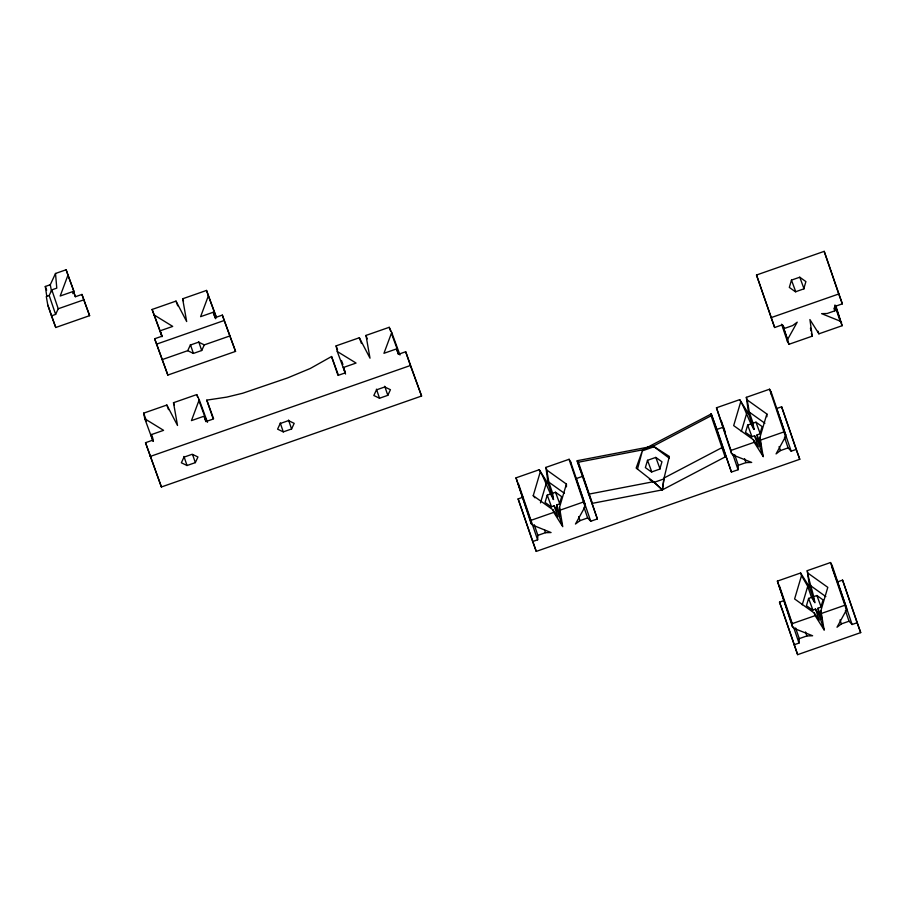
<?xml version="1.0" encoding="UTF-8"?>
<svg xmlns="http://www.w3.org/2000/svg" width="906" height="906" viewBox="0 0 906 906"><rect width="100%" height="100%" fill="white"/><g stroke="black" fill="none" stroke-linecap="round" stroke-linejoin="round"><path stroke-width="1.36" d="M570.565 464.042L570.678 462.015L569.104 459.285L545.876 467.405L548.232 484.008L553.498 499.489C547.87 490.021 544.993 479.183 539.24 469.727L516.012 477.847L531.097 523.577L532.501 525.072L551.063 532.558L545.491 532.694L537.858 535.367L537.62 539.806L532.649 541.55L518.119 498.9L523.102 497.156M583.294 477.609L597.36 518.923L590.723 521.244L587.643 517.96L580.01 520.633L575.446 524.042L585.083 506.692L585.197 504.665L570.678 462.015M771.017 393.974L771.119 391.936L769.556 389.218L746.329 397.338L748.684 413.94L753.951 429.421C748.311 419.954 745.445 409.116 739.692 399.659L716.465 407.779L731.55 453.498L732.954 455.005L751.697 462.434L745.944 462.626L738.311 465.299L738.073 469.738L731.436 472.06L711.244 413.963L642.66 449.84L577.586 462.366L597.36 518.923M835.672 305.299L842.127 325.707L818.899 333.827L809.907 319.546L812.263 336.149L789.035 344.269L787.473 341.539L787.574 339.512L782.58 324.858M532.649 541.55L536.261 551.392L799.76 459.285L796.148 449.433L791.165 451.177L788.095 447.892L780.462 450.565L776.068 453.906L785.536 436.624L785.638 434.597L771.119 391.936M784.483 600.418L779.511 602.15L797.642 654.653L860.7 632.615L857.087 622.762L852.104 624.506L849.024 621.222L841.391 623.894L837.008 627.235L846.464 609.953L846.578 607.926L830.496 562.547L807.257 570.667L809.613 587.269L814.494 601.584M794.03 644.8L799.001 643.067L799.251 638.628L795.615 627.96M841.561 322.627L840.156 321.132L821.595 313.646L827.167 313.51L834.8 310.837L835.038 306.398L842.342 303.85L824.2 251.347L756.499 275.016L774.641 327.508L781.946 324.96L785.015 328.244L792.648 325.571L797.223 322.162L787.574 339.512M577.586 462.366L577.167 460.826L577.824 460.599L653.237 446.148L669.353 456.443L664.087 477.994L662.343 489.886L591.686 503.476M534.936 497.813L533.226 495.695L540.135 472.354M540.474 502.887L546.352 483.034M550.135 494.132L547.224 495.152L545.072 502.445L551.21 506.839L554.11 505.82L557.484 511.188L562.343 525.457M553.498 499.489L552.615 493.26L555.525 492.252L561.663 496.647L559.5 503.94L556.601 504.959L560.384 516.058L559.5 507.428L566.409 484.087L546.771 470.033L545.876 467.405M637.462 469.172L642.66 449.84L636.159 468.04L653.509 481.698L662.343 489.886L725.763 456.613M647.518 460.305L645.366 467.598L651.505 472.003L659.795 469.093L661.958 461.8L655.819 457.405L647.518 460.305L651.776 471.89M740.587 402.275L733.679 425.616L753.316 439.682L758.345 446.862L754.562 435.752L751.652 436.771L745.513 432.377L747.677 425.084L750.576 424.065M741.312 431.516L746.804 412.966M791.47 280.113L789.319 287.406L795.457 291.8L803.747 288.901L805.91 281.607L799.772 277.213L791.47 280.113L795.774 291.811M753.951 429.421L753.067 423.193L755.978 422.185L762.116 426.579L759.953 433.872L757.054 434.88L760.825 445.99L759.953 437.36L766.861 414.019L747.223 399.954L746.329 397.338M799.251 638.628L806.884 635.955L812.625 635.763L793.883 628.334L792.478 626.827L777.393 581.108L800.621 572.988L801.516 575.604L794.607 598.945L814.256 613.011L819.273 620.191L815.491 609.081L812.591 610.1L806.453 605.706L808.616 598.413L811.516 597.394L814.89 602.75C813.124 591.89 808.945 581.573 807.257 570.667M802.24 604.846L807.733 586.295L801.516 575.604M814.007 596.522L816.906 595.514L823.044 599.908L820.893 607.201L817.982 608.209L821.765 619.319L820.893 610.689L827.801 587.348L808.152 573.283M51.563 291.63L50.283 284.733L55.504 273.476L66.127 269.762L67.961 275.164L60.204 296.002L73.477 291.358L75.413 296.636M72.808 293.601L73.782 290.996L66.127 269.762M161.981 336.738L152.106 309.456L176.002 301.098L186.67 321.539L182.638 298.787L206.534 290.43L208.369 295.832L200.611 316.67L213.216 312.253L215.583 318.697M153.08 441.335L144.801 418.787L143.624 413.159L166.851 405.039L177.519 425.469L173.488 402.717L196.727 394.597L199.218 399.761L191.46 420.599L204.077 416.194L206.024 421.494M345.56 374.053L337.281 351.505L336.103 345.865L359.342 337.745L370.01 358.187L365.979 335.424L389.206 327.304L391.709 332.479L383.951 353.306L396.556 348.901L398.504 354.212M49.184 295.503L46.285 296.511L47.803 305.05L51.472 315.843L55.617 314.393L49.184 295.503L51.801 289.875L56.784 288.131L55.504 273.476M55.617 314.393L58.233 308.765L51.801 289.875M162.174 359.614L187.723 350.679L190.339 345.05L198.629 342.151L204.314 344.88L229.875 335.945M187.723 350.679L193.408 353.419L201.698 350.509L204.314 344.88M195.334 462.626L197.95 456.986L192.265 454.257L183.963 457.156L181.359 462.796L187.032 465.525L195.334 462.626L192.684 454.835M291.573 428.98L294.19 423.351L288.504 420.622L280.203 423.521L277.598 429.15L283.284 431.879L291.573 428.98L288.527 420.033M387.813 395.333L390.429 389.705L384.744 386.975L376.454 389.874L373.838 395.503L379.523 398.232L387.813 395.333L384.722 386.25M338.38 375.095L331.562 356.522L310.271 368.482L287.598 377.927L242.695 393.238L226.828 397.1L206.783 400.135L213.216 419.036L205.911 421.584L204.077 416.194M46.784 296.239L45.3 286.477L50.283 284.733M51.472 315.843L55.753 327.496L89.603 315.662L81.948 294.439L75.311 296.76L73.477 291.358M58.233 308.765L83.794 299.829L89.603 315.662M213.216 312.253L215.062 317.655L222.355 315.107L235.549 351.392L167.848 375.061L154.654 338.765L161.959 336.217L160.124 330.815L172.729 326.409L153.941 314.858M156.5 344.167L224.201 320.498L235.549 351.392M396.556 348.901L398.391 354.303L405.695 351.755L421.584 396.024L161.404 486.975L145.515 442.706L152.808 440.146L150.974 434.755L163.59 430.339L144.801 418.787M331.562 356.522L337.995 375.412L345.299 372.864L343.453 367.462L356.069 363.057L337.281 351.505M150.192 456.465L410.384 365.514L421.584 396.024M771.017 317.666L838.73 293.997L842.342 303.85M711.663 415.492L653.237 446.148L669.138 458.108M711.244 413.963L716.918 429.41L723.554 427.088M776.646 408.527L781.629 406.783L799.76 459.285M588.424 494.212L653.509 481.698L662.343 489.886L664.087 477.994L722.501 447.349M531.097 523.577L530.531 520.497L553.759 512.377L562.751 526.669L559.5 507.428M560.395 510.055L583.634 501.935L585.197 504.665M731.55 453.498L730.983 450.429L754.211 442.309L763.203 456.59L759.953 437.36M760.847 439.988L784.075 431.868L785.638 434.597M664.37 478.776L653.792 482.479L649.342 479.297M837.586 581.856L842.569 580.112L860.7 632.615M792.478 626.827L791.912 623.758L815.14 615.638L824.132 629.919L820.893 610.689M821.787 613.317L845.015 605.197M747.223 399.954L749.285 412.094L764.902 423.272M810.224 585.423L825.842 596.601M546.771 470.033L548.843 482.162L564.461 493.34M533.226 495.695L552.864 509.75L557.892 516.93L554.11 505.82M739.692 399.659L748.684 413.94M754.562 435.752L757.937 441.109L763.203 456.59M800.621 572.988L809.613 587.269M815.491 609.081L818.865 614.438L824.132 629.919M539.24 469.727L548.232 484.008M830.496 562.547L832.059 565.265L852.104 624.506M799.772 277.213L804.075 288.912M756.499 275.016L774.641 327.508M755.978 422.185L760.27 433.883M816.906 595.514L821.21 607.213M747.677 425.084L751.969 436.783M808.616 598.413L812.909 610.112M779.511 602.15L783.124 612.003M655.819 457.405L660.078 468.991M577.167 460.826L582.841 476.273L576.205 478.595L590.723 521.244M555.525 492.252L559.817 503.951M547.224 495.152L551.528 506.85M518.119 498.9L536.261 551.392M391.709 332.479L399.988 355.027M389.206 327.304L390.667 331.29M391.641 333.94L396.998 348.527M365.979 335.424L367.236 338.878M359.342 337.745L361.449 343.487M336.103 345.865L337.564 349.852M341.46 360.463L342.932 364.439M343.453 367.462L345.401 372.774M206.534 290.43L216.466 317.462M208.369 295.832L216.409 317.712M182.638 298.787L183.51 301.143M176.002 301.098L177.735 305.832M206.783 400.135L213.601 418.708M199.218 399.761L207.508 422.309M196.727 394.597L197.701 397.247M198.674 399.897L204.031 414.495M205.005 417.145L206.466 421.12M152.106 309.456L162.015 335.967M154.654 338.765L167.848 375.061M173.488 402.717L174.337 405.016M166.851 405.039L168.539 409.625M143.624 413.159L146.546 421.109M151.415 434.382L152.876 438.357M150.974 434.755L153.408 441.381M145.515 442.706L161.404 486.975M67.961 275.164L73.782 290.996M45.3 286.477L46.67 290.214M47.803 305.05L55.753 327.496M725.094 456.839L710.576 414.189M592.343 503.249L577.824 460.599M824.2 251.347L838.73 293.997M835.774 307.043L842.127 325.707M834.72 305.141L840.156 321.132M833.894 308.176L834.8 310.837M818.005 331.2L818.899 333.827M811.368 333.521L812.263 336.149M782.682 325.605L789.035 344.269M781.572 324.212L787.473 341.539M842.569 580.112L857.087 622.762M781.629 406.783L796.148 449.433M831.946 567.303L846.464 609.953M777.099 409.852L791.165 451.177M845.4 610.553L849.024 621.222M769.556 389.218L785.536 436.624M784.46 437.224L788.095 447.892M840.032 619.897L841.391 623.894M779.103 446.567L780.462 450.565M749.285 412.094L753.067 423.193M807.733 586.295L811.516 597.394M814.256 613.011L815.14 615.638M753.316 439.682L754.211 442.309M805.513 631.958L806.884 635.955M744.585 458.629L745.944 462.626M793.565 627.065L799.001 643.067M734.687 454.631L738.311 465.299M779.364 585.684L792.524 624.336M777.393 581.108L791.912 623.758M724.007 428.413L725.366 432.411M732.626 453.736L738.073 469.738M721.153 420.35L724.324 429.682M716.465 407.779L730.983 450.429M783.577 613.339L797.642 654.653M716.918 429.41L731.436 472.06M569.104 459.285L585.083 506.692M584.008 507.303L587.643 517.96M578.651 516.635L580.01 520.633M548.843 482.162L552.615 493.26M552.864 509.75L553.759 512.377M544.585 530.033L545.491 532.694M534.234 524.699L537.858 535.367M518.436 483.759L537.62 539.806M516.012 477.847L530.531 520.497M405.695 351.755L410.384 365.514M376.432 389.15L379.523 398.232M280.237 422.932L283.284 431.879M222.355 315.107L224.201 320.498M198.697 341.698L201.698 350.509M190.407 344.597L193.408 353.419M183.941 456.431L187.032 465.525M81.948 294.439L83.794 299.829M810.451 328.131L810.915 330.826M817.982 608.209L818.865 614.438M757.054 434.88L757.937 441.109M556.601 504.959L557.484 511.188M766.861 414.019L766.918 416.726M566.409 484.087L566.465 486.794M647.824 447.236L642.954 450.622L653.532 446.93L647.824 447.236"/></g></svg>
